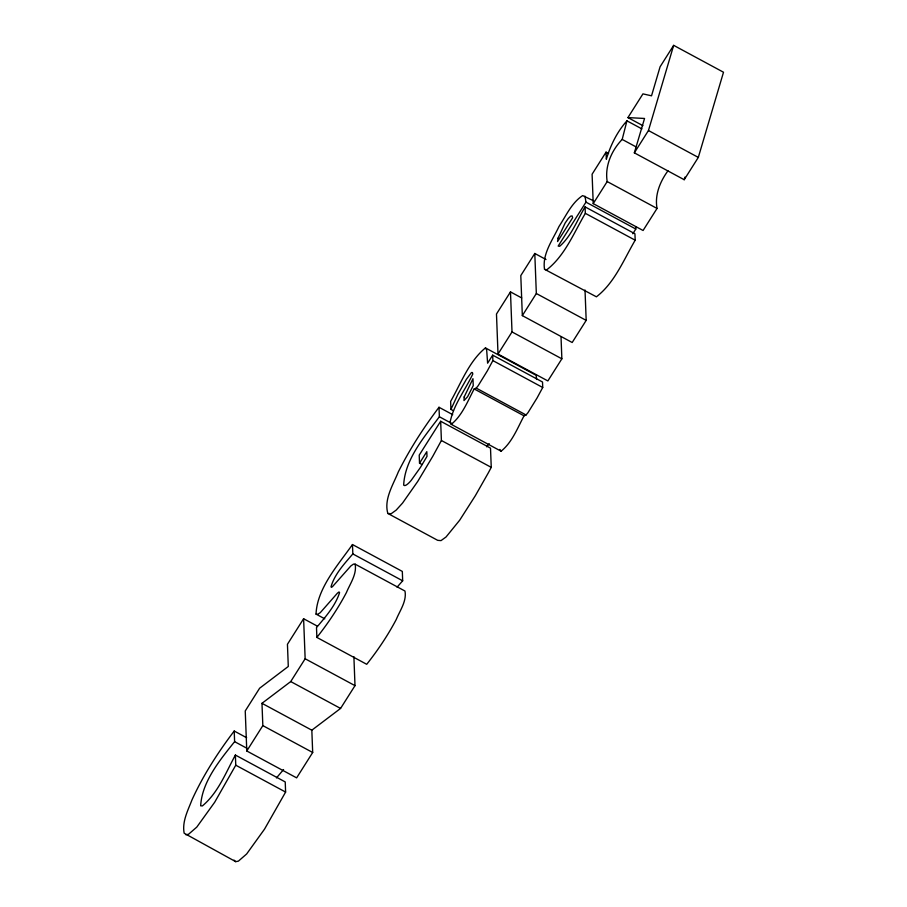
<?xml version="1.0" encoding="UTF-8"?>
<svg xmlns="http://www.w3.org/2000/svg" width="907" height="907" viewBox="0 0 907 907"><rect width="100%" height="100%" fill="white"/><g stroke="black" fill="none" stroke-linecap="round" stroke-linejoin="round"><path stroke-width="1.36" d="M667.96 170.799C660.103 181.559 654.559 194.914 657.042 208.44L643.074 230.491L593.223 203.621L607.191 181.559C604.64 166.14 611.579 150.392 622.191 139.417L626.941 120.835L641.907 128.896M634.344 152.841L648.46 130.529L673.663 45.35L723.503 72.231L698.311 157.41L684.195 179.711L634.344 152.841L644.548 118.466L627.927 117.593L642.938 93.874L651.532 95.813L660.081 66.801L673.663 45.35M684.195 179.711L684.978 177.069M450.938 409.397L457.967 394.182L466.402 379.262L471.493 372.516L472.422 372.573L472.785 374.024C465.234 390.135 453.387 404.839 450.053 422.537L451.244 424.34L501.095 451.21C512.081 442.401 517.534 428.025 524.031 415.825L526.049 414.975L527.965 412.685L537.125 397.867L542.726 387.482L542.522 382.017L492.671 355.136L487.615 363.185L486.674 350.057L485.449 347.903C469.01 361.303 460.971 383.276 450.632 401.416L450.938 409.397L453.432 410.735M492.671 355.136L492.875 360.601L487.274 370.986L478.114 385.804L476.209 388.094L474.18 388.944C467.683 401.143 462.241 415.519 451.244 424.34M234.21 731.019C217.929 752.459 203.225 775.236 192.035 799.77C187.987 810.325 181.91 821.606 184.166 833.227L235.695 861.65L238.382 861.151L246.636 853.986L264.538 829.123L285.614 792.072L285.229 781.936L235.378 755.055C225.843 772.639 218.088 792.843 202.408 805.915L200.674 805.835C201.898 781.845 219.993 759.93 234.618 741.654L234.21 731.019L246.67 737.742M235.378 755.055L235.763 765.202L214.687 802.242L196.785 827.105L188.531 834.27L185.844 834.769M544.506 269.254L596.409 296.816C614.674 282.769 623.744 259.685 635.183 240.208L634.934 233.768L585.083 206.887L585.332 213.338C573.893 232.804 564.823 255.887 546.558 269.946L544.506 269.254C542.114 253.892 552.794 239.754 559.018 226.444C566.093 215.775 571.625 202.817 582.657 195.583L593.7 200.878M387.845 513.453L437.696 540.334L441.017 540.606L446.04 536.989L459.713 520.164L475.325 495.732L488.295 472.898L491.254 467.366L490.506 448.137L440.666 421.256L441.403 440.496L432.798 456.266L417.753 481.402L402.549 503.079L396.189 510.108L391.166 513.725L387.845 513.453C383.74 499.303 393.162 484.792 398.286 471.98C409.726 449.158 423.626 427.616 439.011 407.277L452.718 414.669M585.083 206.887C577.124 220.174 571.557 235.899 559.664 246.307L558.168 246.08L585.967 202.148L584.981 196.173M317.325 626.125L303.607 618.733L287.44 644.276L288.29 666.464L259.629 688.22L245.241 710.952L246.783 750.985L296.634 777.866L312.688 752.493L311.827 730.192L340.567 708.435L355 685.647L353.889 656.657M521.695 297.938L510.482 291.895L496.48 314.015L498.011 354.047L547.862 380.929L561.864 358.809L561.014 336.712M546.014 259.515L534.79 253.472L520.799 275.592L522.33 315.625L572.181 342.506L586.183 320.386L585.015 290.013M608.552 153.498L606.057 152.149L592.101 174.212L593.223 203.621M440.666 421.256L419.215 455.144L419.522 463.194L422.016 464.543M419.522 463.194L426.812 451.675L426.993 456.391L420.429 467.411L411.098 480.506A27.482 5.578 -61.7 0 1 403.672 485.052C404.93 459.157 424.363 436.879 439.373 416.755L439.011 407.277M246.783 750.985L262.837 725.611L261.976 703.322L290.728 681.565L305.149 658.765L303.607 618.733M498.011 354.047L512.013 331.928L510.482 291.895M522.33 315.625L536.332 293.505L534.79 253.472M632.814 233.779L635.818 229.029L635.739 226.954M355.136 564.154L404.976 591.035C406.903 601.069 399.93 610.524 396.268 619.447C387.89 635.308 377.856 650.251 366.723 664.298L316.872 637.417C328.005 623.37 338.039 608.427 346.417 592.566C350.091 583.654 357.052 574.188 355.136 564.154L353.447 564.12L350.85 565.957L332.45 586.682L331.395 587.339L331.01 586.772C334.694 574.029 344.377 563.791 352.834 553.928L352.472 544.54L402.323 571.421L402.674 580.809L397.073 587.158M486.617 446.811L489.224 443.636M352.472 544.54C338.152 564.868 317.019 588.337 316.044 614.107L324.774 618.812M626.941 120.835C617.123 131.753 610.536 145.267 606.329 159.258L606.057 152.149M276.454 777.923L283.574 769.567M316.044 614.107L317.733 614.277L320.239 612.701L337.393 593.201L339.014 591.954L339.592 592.611C335.295 606.057 325.398 616.964 316.498 627.599L316.872 637.417M627.927 117.593L642.893 125.654M648.46 130.529L698.311 157.41M622.191 139.417L635.898 146.809M607.191 181.559L657.042 208.44M585.967 202.148L635.818 229.029M585.332 213.338L635.183 240.208M536.332 293.505L586.183 320.386M512.013 331.928L561.864 358.809M485.449 347.903L536.173 375.317L536.615 379.466M492.875 360.601L542.726 387.482M476.209 388.094L526.049 414.975M474.18 388.944L524.031 415.825M439.373 416.755L451.845 423.478M441.403 440.496L491.254 467.366M352.834 553.928L402.674 580.809M305.149 658.765L355 685.647M290.728 681.565L340.567 708.435M261.976 703.322L311.827 730.192M262.837 725.611L312.688 752.493M234.618 741.654L247.078 748.366M235.763 765.202L285.614 792.072M234.017 860.108L235.695 861.65M499.893 449.418L501.095 451.21M558.02 238.201L557.578 241.557L572.668 217.714L572.102 215.911L570.616 216.172L568.27 218.53L565.14 223.031L558.02 238.201M464.157 396.983L463.987 400.577L467.57 396.756L473.227 385.668L472.966 378.707L464.157 396.983"/></g></svg>
